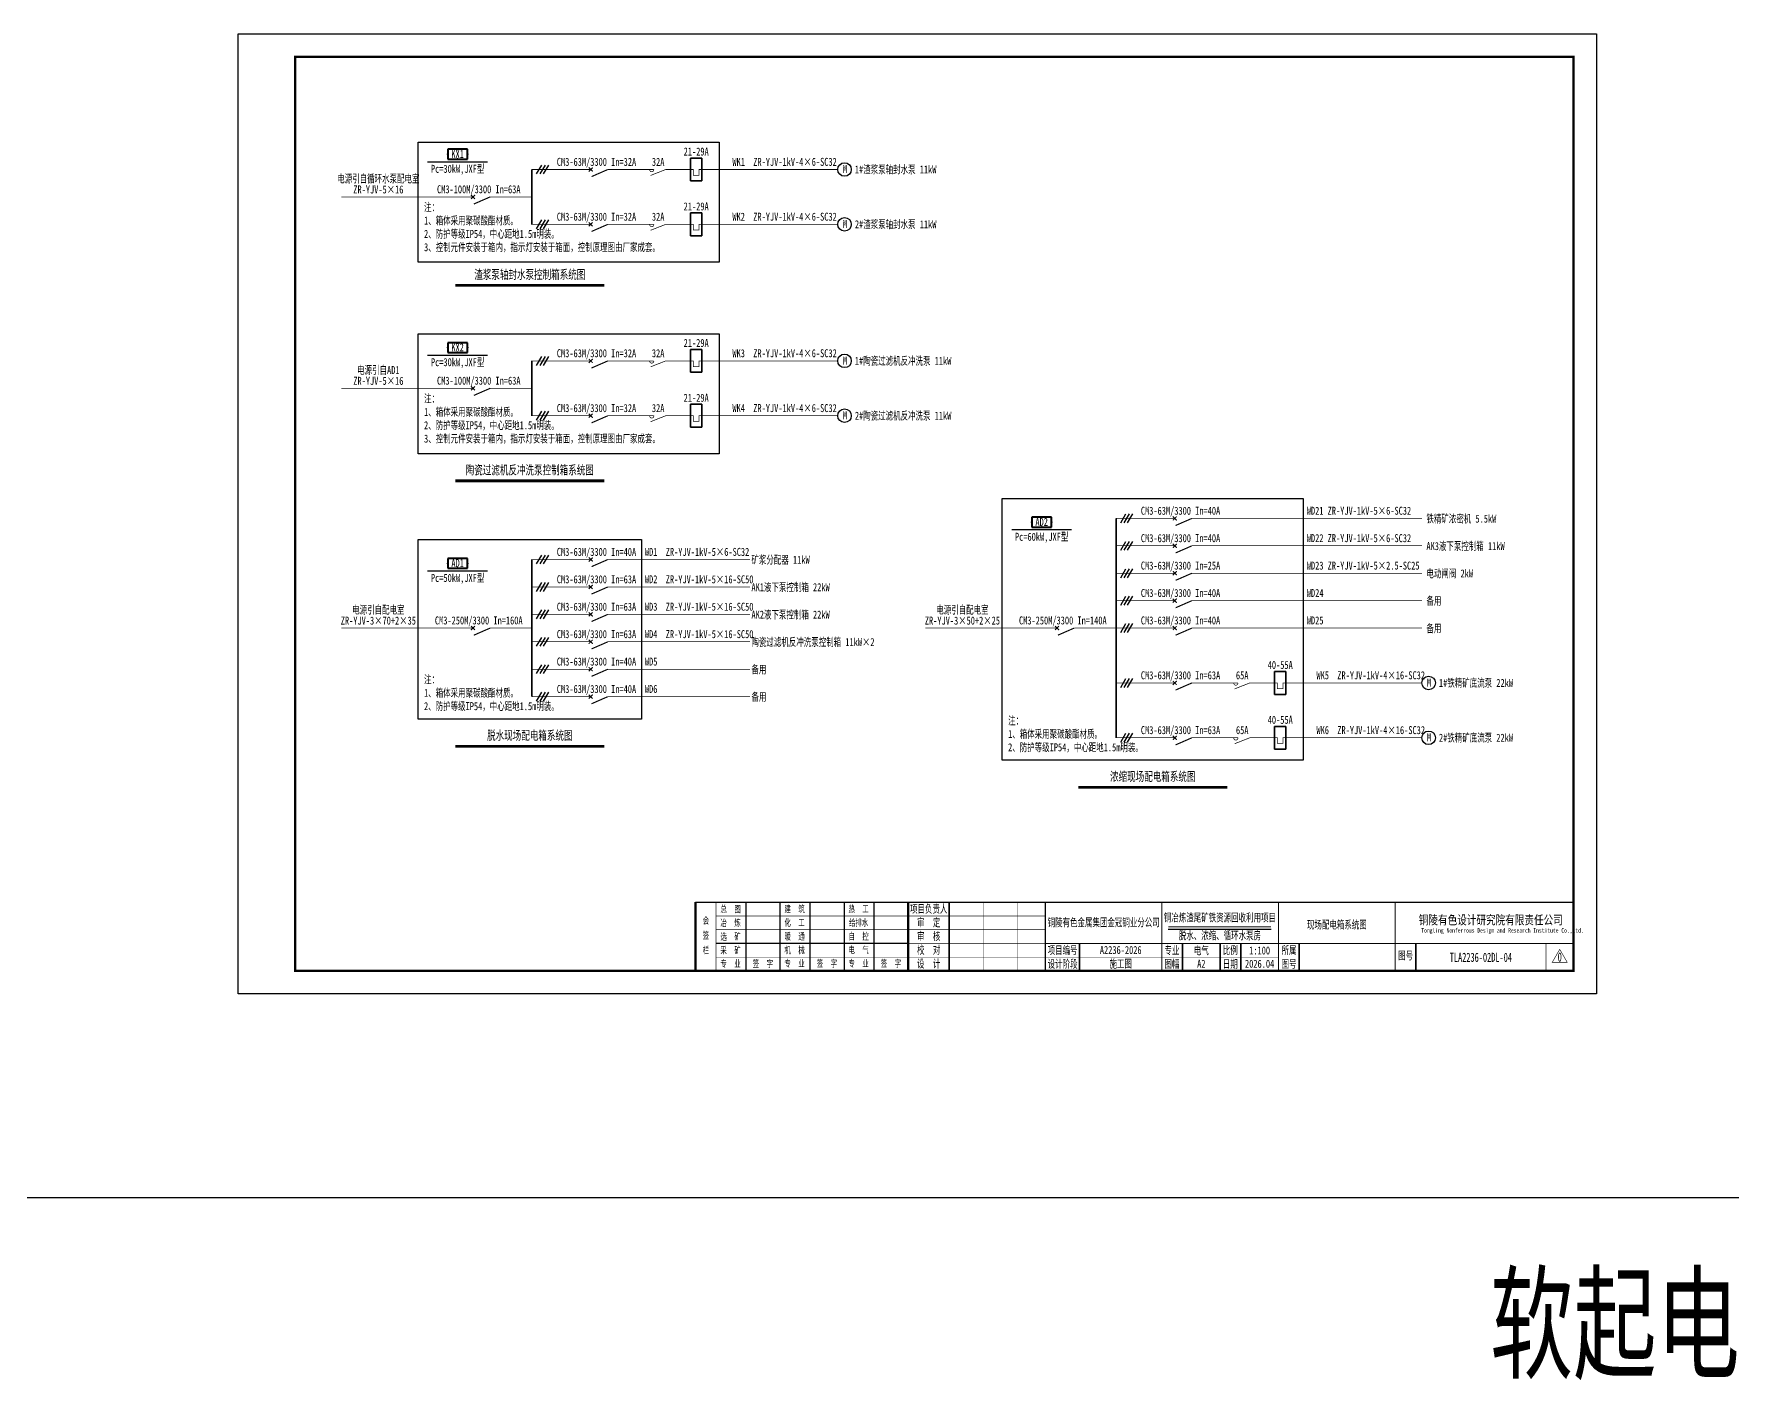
# Model space of a CAD drawing. Header units: millimetres. Extents: x 401220 to 2750366, y -101310 to 943175.
# Drawn here: x 1254591 to 1328851, y 682041 to 740946 of the extents above; entities that cross this region are included whole.
import ezdxf
from ezdxf.enums import TextEntityAlignment as Align

# ---------------------------------------------------------------- set-up
doc = ezdxf.new("R2010")
doc.units = ezdxf.units.MM
doc.linetypes.add('常规', pattern=[20, 10, 0, 10])
doc.layers.add('CAXA0层', color=7, linetype='Continuous', lineweight=25)
doc.layers.add('SW', color=8, linetype='Continuous', lineweight=20)
for name, color, linetype in [('TEXT', 4, 'Continuous'), ('动力平面导线层', 3, '常规'), ('图框', 7, 'Continuous'), ('文字', 7, 'Continuous'), ('照明平面导线层', 3, 'Continuous'), ('照明平面设备层', 1, 'Continuous'), ('高低压系统', 4, 'Continuous')]:
    doc.layers.add(name, color=color, linetype=linetype)
doc.styles.add('HZ', font='simsun.ttf', dxfattribs={"width": 0.75})
doc.styles.add('标准', font='NSimSun.ttf', dxfattribs={"width": 0.667})

# ---------------------------------------------------------------- blocks, each defined once
blk = doc.blocks.new('DYDQ0201')
at = {"color": 0}
for points, const_width in [([(0, 0), (0, -3.75)], 0.3), ([(0, -11.25), (-3.11, -4.12)], 0.5), ([(0.86, -4.61), (-0.86, -2.89)], 0.5), ([(-0.86, -4.61), (0.86, -2.89)], 0.5), ([(0, -11.25), (0, -15)], 0.3)]:
    blk.add_lwpolyline(points, dxfattribs=dict(at, const_width=const_width))
blk = doc.blocks.new('PLA1')
at = {"color": 0, "linetype": 'ByBlock', "lineweight": -2}
for p, q in [((-500, 500), (-500, 0)), ((500, 500), (-500, 500)), ((-500, 0), (500, 0)), ((500, 0), (500, 500))]:
    blk.add_line(p, q, dxfattribs=at)
for p in [(-500, 250), (0, 500), (0, 0), (500, 250)]:
    blk.add_point(p, dxfattribs=at)
blk = doc.blocks.new('JJH')
at = {"color": 3, "linetype": '常规', "lineweight": 35}
for p, q in [((-500, -500), (-500, 0)), ((500, 0), (-500, 0)), ((500, -500), (500, 0)), ((-500, -500), (500, -500))]:
    blk.add_line(p, q, dxfattribs=at)
at = {"color": 3, "linetype": '常规', "lineweight": 35, "const_width": 30}
blk.add_lwpolyline([(0, 100), (0, -125), (-250, -125), (-250, -375), (0, -375), (0, -600)], dxfattribs=at)
blk = doc.blocks.new('GGF')
at = {"layer": '照明平面导线层', "color": 3, "linetype": '常规', "lineweight": 25, "ltscale": 2, "const_width": 30}
for points in [[(0, 0), (0, -365)], [(0, -1065), (-261, -402)], [(0, -365), (0, -544)], [(0, -1065), (0, -1429)]]:
    blk.add_lwpolyline(points, dxfattribs=at)
blk.add_lwpolyline([(0, -544, -1.122007), (0, -365, -1.343832)], format="xyb", dxfattribs=at)
blk = doc.blocks.new('3')
at = {"layer": 'TEXT', "color": 7, "lineweight": 25, "style": 'HZ', "width": 0.75}
for s, height, p in [('铜陵有色设计研究院有限责任公司', 400, (221501, 249018)), ('Tongling Nonferrous Design and Research Institute Co.,Ltd.', 200, (221613, 248659))]:
    blk.add_text(s, height=height, dxfattribs=at).set_placement(p)
blk = doc.blocks.new('铜陵有色图签02')
at = {"layer": '图框', "linetype": 'Continuous', "lineweight": 50}
for p, q in [((-38401, 3003), (-38401, 1)), ((-29100, 3001), (-29100, 0))]:
    blk.add_line(p, q, dxfattribs=at)
at = {"layer": '图框', "color": 7, "linetype": 'Continuous', "lineweight": 25}
for p, q in [((-36201, 3010), (-36201, 9)), ((-34701, 3010), (-34701, 9)), ((-33401, 3017), (-33401, 16)), ((-31901, 3017), (-31901, 16)), ((-30601, 3017), (-30601, 16)), ((-29100, 1201), (-37501, 1201))]:
    blk.add_line(p, q, dxfattribs=at)
at = {"layer": '图框', "color": 7, "linetype": 'Continuous', "lineweight": 35}
for p, q in [((-27300, 3001), (-27300, 1)), ((-21600, 1197), (-21600, -3)), ((-17100, 1200), (-17100, 0)), ((-15450, 0), (-15450, 1200)), ((-14550, 1200), (-14550, 0)), ((-12000, 1201), (-12000, 1)), ((-6900, 1202), (-6900, 2))]:
    blk.add_line(p, q, dxfattribs=at)
at = {"layer": '图框', "lineweight": 25}
blk.add_line((-17723, 1830), (-13223, 1830), dxfattribs=at)
at = {"layer": '图框', "lineweight": 70, "const_width": 70}
blk.add_lwpolyline([(-17980, 3001), (0, 3001), (-38401, 3001)], dxfattribs=at)
at = {"layer": '图框', "color": 7, "linetype": 'Continuous', "lineweight": 25, "const_width": 25}
for points in [[(-37501, 3000), (-37501, 0)], [(-25800, 3001), (-25800, 1)], [(-24300, 3001), (-24300, 1)], [(-23100, 2401), (-37501, 2401)], [(-23100, 1801), (-37501, 1801)], [(-23100, 1201), (-29100, 1201)], [(-602, 943), (-932, 371), (-272, 371), (-602, 943)], [(-12900, 600), (-18000, 600), (-37501, 600)]]:
    blk.add_lwpolyline(points, dxfattribs=at)
at = {"layer": '图框', "linetype": 'Continuous', "lineweight": 50, "const_width": 50}
for points in [[(-23100, 3001), (-23100, 1)], [(-18000, 3000), (-18000, 0)]]:
    blk.add_lwpolyline(points, dxfattribs=at)
at = {"layer": '图框', "lineweight": 50, "const_width": 50}
for points in [[(-12900, 3001), (-12900, 1)], [(-7800, 3001), (-7800, 1)], [(0, 3000), (0, 0)], [(-23100, 1200), (0, 1200)]]:
    blk.add_lwpolyline(points, dxfattribs=at)
at = {"layer": '图框', "lineweight": 25, "const_width": 35}
blk.add_lwpolyline([(-17723, 1930), (-13223, 1930)], dxfattribs=at)
at = {"layer": '图框', "color": 7, "linetype": 'Continuous', "lineweight": 35, "const_width": 25}
blk.add_lwpolyline([(-1200, 1201), (-1200, 0)], dxfattribs=at)
at = {"layer": '图框', "linetype": 'Continuous', "lineweight": 70, "const_width": 70}
blk.add_lwpolyline([(-38401, 1), (0, 0)], dxfattribs=at)
at = {"layer": '图框', "lineweight": 25}
blk.add_blockref('3', (-228268, -246986), dxfattribs=at)
at = {"layer": 'TEXT', "color": 7, "lineweight": 25, "style": '标准', "width": 0.667}
for s, height, p in [('会', 300, (-37942, 2054)), ('冶  炼', 300, (-36862, 1955)), ('总  图', 300, (-36862, 2555)), ('建  筑', 300, (-34062, 2562)), ('化  工', 300, (-34062, 1962)), ('给排水', 300, (-31262, 1962)), ('热  工', 300, (-31262, 2562)), ('项目负责人', 350, (-28197, 2541)), ('审  定', 350, (-28197, 1941)), ('签', 300, (-37942, 1404)), ('选  矿', 300, (-36862, 1355)), ('暖  通', 300, (-34062, 1362)), ('自  控', 300, (-31262, 1362)), ('审  核', 350, (-28197, 1341)), ('栏', 300, (-37942, 754)), ('采  矿', 300, (-36862, 754)), ('机  械', 300, (-34062, 761)), ('电  气', 300, (-31262, 761)), ('校  对', 350, (-28197, 741)), ('项目编号', 350, (-22343, 730)), ('专业', 350, (-17559, 730)), ('比例', 350, (-15009, 730)), ('所属', 350, (-12438, 730)), ('图号', 350, (-7339, 495)), ('专  业', 300, (-36862, 170)), ('签  字', 300, (-35449, 170)), ('专  业', 300, (-34062, 177)), ('签  字', 300, (-32649, 177)), ('专  业', 300, (-31262, 177)), ('签  字', 300, (-29849, 177)), ('设  计', 350, (-28197, 139)), ('设计阶段', 350, (-22343, 130)), ('图幅', 350, (-17559, 130)), ('日期', 350, (-15009, 130)), ('图号', 350, (-12438, 130))]:
    blk.add_text(s, height=height, dxfattribs=at).set_placement(p, align=Align.CENTER)

msp = doc.modelspace()

# ---------------------------------------------------------------- linework, layer by layer
at = {"color": 0, "lineweight": -3, "ltscale": 100}
for p, q in [((1271394.3508, 736205.31082), (1284559.03364, 736205.31082)), ((1271394.3508, 730952.67288), (1271394.3508, 736205.31082)), ((1284559.03364, 736205.31082), (1284559.03364, 730952.67288)), ((1284559.03364, 730952.67288), (1271394.3508, 730952.67288)), ((1271394.3508, 727830.06579), (1284559.03364, 727830.06579)), ((1271394.3508, 722577.42786), (1271394.3508, 727830.06579)), ((1284559.03364, 727830.06579), (1284559.03364, 722577.42786)), ((1284559.03364, 722577.42786), (1271394.3508, 722577.42786)), ((1296936.01744, 720619.10759), (1310100.70029, 720619.10759)), ((1296936.01744, 709166.26917), (1296936.01744, 720619.10759)), ((1310100.70029, 720619.10759), (1310100.70029, 709166.26917)), ((1271394.3508, 718819.10759), (1281154.63395, 718819.10759)), ((1271394.3508, 710966.26917), (1271394.3508, 718819.10759)), ((1281154.63395, 718819.10759), (1281154.63395, 710966.26917)), ((1281154.63395, 710966.26917), (1271394.3508, 710966.26917)), ((1310100.70029, 709166.26917), (1296936.01744, 709166.26917))]:
    msp.add_line(p, q, dxfattribs=at)
at = {"color": 3}
msp.add_line((1608777.09319, 690021.73148), (1079541.26295, 690021.73148), dxfattribs=at)
at = {"color": 4, "linetype": 'ByBlock', "lineweight": 35, "const_width": 30}
for points in [[(1283201.04804, 735014.25462), (1283426.04804, 735014.25462)], [(1283201.04804, 732614.25462), (1283426.04804, 732614.25462)], [(1283201.04804, 726639.0096), (1283426.04804, 726639.0096)], [(1283201.04804, 724239.0096), (1283426.04804, 724239.0096)], [(1308742.71469, 712547.06004), (1308967.71469, 712547.06004)], [(1308742.71469, 710147.06004), (1308967.71469, 710147.06004)]]:
    msp.add_lwpolyline(points, dxfattribs=at)
at = {"color": 1, "lineweight": 30, "ltscale": 100}
for centre in [(1290039.78074, 735014.25462), (1290039.78074, 732614.25462), (1290039.78074, 726639.0096), (1290039.78074, 724239.0096), (1315581.44739, 712547.06004), (1315581.44739, 710147.06004)]:
    msp.add_circle(centre, 295.9, dxfattribs=at)
at = {"layer": 'CAXA0层', "color": 0, "linetype": 'Continuous', "lineweight": 30}
for p, q in [((1271808.24234, 735356.02569), (1274428.17632, 735356.02569)), ((1271808.24234, 726895.01096), (1274428.17632, 726895.01096)), ((1297349.90899, 719254.6471), (1299969.84297, 719254.6471)), ((1271808.24234, 717454.6471), (1274428.17632, 717454.6471))]:
    msp.add_line(p, q, dxfattribs=at)
at = {"layer": 'CAXA0层', "color": 2, "linetype": 'Continuous', "lineweight": 40}
for p, q in [((1273021.34708, 729968.46375), (1279527.63766, 729968.46375)), ((1273021.34708, 721412.42786), (1279527.63766, 721412.42786)), ((1273021.34708, 709801.26917), (1279527.63766, 709801.26917)), ((1300265.21358, 708001.26917), (1306771.50416, 708001.26917))]:
    msp.add_line(p, q, dxfattribs=at)
at = {"layer": 'CAXA0层', "color": 2, "linetype": 'Continuous', "lineweight": 0}
for p, q in [((1273021.34708, 729902.98082), (1279527.63766, 729902.98082)), ((1273021.34708, 721346.94493), (1279527.63766, 721346.94493)), ((1273021.34708, 709735.78624), (1279527.63766, 709735.78624)), ((1300265.21358, 707935.78624), (1306771.50416, 707935.78624))]:
    msp.add_line(p, q, dxfattribs=at)
at = {"layer": '图框', "linetype": 'Continuous', "lineweight": 100, "const_width": 100}
msp.add_lwpolyline([(1266017.57574, 699945.94245), (1321917.57574, 699945.94245), (1321917.57574, 739945.94245), (1266017.57574, 739945.94245)], close=True, dxfattribs=at)
at = {"layer": '文字', "color": 4, "linetype": 'ByBlock', "lineweight": 25, "const_width": 30}
for points in [[(1280064.02966, 735014.25462), (1281154.63395, 735014.25462)], [(1282583.80671, 735014.25462), (1283201.04804, 735014.25462)], [(1283901.04804, 735014.25462), (1289743.88074, 735014.25462)], [(1280064.02966, 732614.25462), (1281154.63395, 732614.25462)], [(1282583.80671, 732614.25462), (1283201.04804, 732614.25462)], [(1283901.04804, 732614.25462), (1289743.88074, 732614.25462)], [(1280064.02966, 726639.0096), (1281154.63395, 726639.0096)], [(1282583.80671, 726639.0096), (1283201.04804, 726639.0096)], [(1283901.04804, 726639.0096), (1289743.88074, 726639.0096)], [(1280064.02966, 724239.0096), (1281154.63395, 724239.0096)], [(1282583.80671, 724239.0096), (1283201.04804, 724239.0096)], [(1283901.04804, 724239.0096), (1289743.88074, 724239.0096)], [(1305605.69631, 712547.06004), (1306696.3006, 712547.06004)], [(1308125.47336, 712547.06004), (1308742.71469, 712547.06004)], [(1309442.71469, 712547.06004), (1315285.54739, 712547.06004)], [(1305605.69631, 710147.06004), (1306696.3006, 710147.06004)], [(1308125.47336, 710147.06004), (1308742.71469, 710147.06004)], [(1309442.71469, 710147.06004), (1315285.54739, 710147.06004)]]:
    msp.add_lwpolyline(points, dxfattribs=at)
at = {"layer": '照明平面导线层', "color": 2, "linetype": 'ByBlock', "lineweight": 25, "ltscale": 100}
for p, q in [((1276573.43846, 734819.54564), (1276805.21653, 735208.9636)), ((1276724.43846, 734819.54564), (1276956.21653, 735208.9636)), ((1276875.43846, 734819.54564), (1277107.21653, 735208.9636)), ((1276573.43846, 732419.54564), (1276805.21653, 732808.9636)), ((1276724.43846, 732419.54564), (1276956.21653, 732808.9636)), ((1276875.43846, 732419.54564), (1277107.21653, 732808.9636)), ((1276573.43846, 726444.30062), (1276805.21653, 726833.71858)), ((1276724.43846, 726444.30062), (1276956.21653, 726833.71858)), ((1276875.43846, 726444.30062), (1277107.21653, 726833.71858)), ((1276573.43846, 724044.30062), (1276805.21653, 724433.71858)), ((1276724.43846, 724044.30062), (1276956.21653, 724433.71858)), ((1276875.43846, 724044.30062), (1277107.21653, 724433.71858)), ((1302115.10511, 719552.35106), (1302346.88318, 719941.76902)), ((1302266.10511, 719552.35106), (1302497.88318, 719941.76902)), ((1302417.10511, 719552.35106), (1302648.88318, 719941.76902)), ((1276573.43846, 717752.35106), (1276805.21653, 718141.76902)), ((1276724.43846, 717752.35106), (1276956.21653, 718141.76902)), ((1276875.43846, 717752.35106), (1277107.21653, 718141.76902)), ((1302115.10511, 718352.35106), (1302346.88318, 718741.76902)), ((1302266.10511, 718352.35106), (1302497.88318, 718741.76902)), ((1302417.10511, 718352.35106), (1302648.88318, 718741.76902)), ((1302115.10511, 717152.35106), (1302346.88318, 717541.76902)), ((1302266.10511, 717152.35106), (1302497.88318, 717541.76902)), ((1302417.10511, 717152.35106), (1302648.88318, 717541.76902)), ((1276573.43846, 716552.35106), (1276805.21653, 716941.76902)), ((1276724.43846, 716552.35106), (1276956.21653, 716941.76902)), ((1276875.43846, 716552.35106), (1277107.21653, 716941.76902)), ((1302115.10511, 715952.35106), (1302346.88318, 716341.76902)), ((1302266.10511, 715952.35106), (1302497.88318, 716341.76902)), ((1302417.10511, 715952.35106), (1302648.88318, 716341.76902)), ((1276573.43846, 715352.35106), (1276805.21653, 715741.76902)), ((1276724.43846, 715352.35106), (1276956.21653, 715741.76902)), ((1276875.43846, 715352.35106), (1277107.21653, 715741.76902)), ((1302115.10511, 714752.35106), (1302346.88318, 715141.76902)), ((1302266.10511, 714752.35106), (1302497.88318, 715141.76902)), ((1302417.10511, 714752.35106), (1302648.88318, 715141.76902)), ((1276573.43846, 714152.35106), (1276805.21653, 714541.76902)), ((1276724.43846, 714152.35106), (1276956.21653, 714541.76902)), ((1276875.43846, 714152.35106), (1277107.21653, 714541.76902)), ((1276573.43846, 712952.35106), (1276805.21653, 713341.76902)), ((1276724.43846, 712952.35106), (1276956.21653, 713341.76902)), ((1276875.43846, 712952.35106), (1277107.21653, 713341.76902)), ((1302115.10511, 712352.35106), (1302346.88318, 712741.76902)), ((1302266.10511, 712352.35106), (1302497.88318, 712741.76902)), ((1302417.10511, 712352.35106), (1302648.88318, 712741.76902)), ((1276573.43846, 711752.35106), (1276805.21653, 712141.76902)), ((1276724.43846, 711752.35106), (1276956.21653, 712141.76902)), ((1276875.43846, 711752.35106), (1277107.21653, 712141.76902)), ((1302115.10511, 709952.35106), (1302346.88318, 710341.76902)), ((1302266.10511, 709952.35106), (1302497.88318, 710341.76902)), ((1302417.10511, 709952.35106), (1302648.88318, 710341.76902))]:
    msp.add_line(p, q, dxfattribs=at)
at = {"layer": '照明平面设备层', "color": 0, "lineweight": -3, "ltscale": 100}
msp.add_lwpolyline([(1263517.57574, 740945.94245), (1322917.57574, 740945.94245), (1322917.57574, 698945.94245), (1263517.57574, 698945.94245)], close=True, dxfattribs=at)
at = {"layer": '照明平面设备层', "color": 130, "lineweight": -3, "const_width": 30}
for points in [[(1276369.63395, 735014.25462), (1278564.02966, 735014.25462)], [(1268036.34914, 733814.25462), (1273715.51914, 733814.25462)], [(1274915.51914, 733814.25462), (1276369.63395, 733814.25462)], [(1276369.63395, 732614.25462), (1278564.02966, 732614.25462)], [(1276369.63395, 726639.0096), (1278564.02966, 726639.0096)], [(1268036.34914, 725439.0096), (1273715.51914, 725439.0096)], [(1274915.51914, 725439.0096), (1276369.63395, 725439.0096)], [(1276369.63395, 724239.0096), (1278564.02966, 724239.0096)], [(1301911.3006, 719747.06004), (1304105.69631, 719747.06004)], [(1305605.69631, 719747.06004), (1315285.54739, 719747.06004)], [(1301911.3006, 718547.06004), (1304105.69631, 718547.06004)], [(1305605.69631, 718547.06004), (1315285.54739, 718547.06004)], [(1276369.63395, 717947.06004), (1278564.02966, 717947.06004)], [(1280064.02966, 717947.06004), (1285910.70615, 717947.06004)], [(1301911.3006, 717347.06004), (1304105.69631, 717347.06004)], [(1305605.69631, 717347.06004), (1315285.54739, 717347.06004)], [(1276369.63395, 716747.06004), (1278564.02966, 716747.06004)], [(1280064.02966, 716747.06004), (1285910.70615, 716747.06004)], [(1301911.3006, 716147.06004), (1304105.69631, 716147.06004)], [(1305605.69631, 716147.06004), (1315285.54739, 716147.06004)], [(1276369.63395, 715547.06004), (1278564.02966, 715547.06004)], [(1280064.02966, 715547.06004), (1285910.70615, 715547.06004)], [(1268036.34914, 714947.06004), (1273715.51914, 714947.06004)], [(1274915.51914, 714947.06004), (1276369.63395, 714947.06004)], [(1293578.01579, 714947.06004), (1299257.18578, 714947.06004)], [(1300457.18578, 714947.06004), (1301911.3006, 714947.06004)], [(1301911.3006, 714947.06004), (1304105.69631, 714947.06004)], [(1305605.69631, 714947.06004), (1315285.54739, 714947.06004)], [(1276369.63395, 714347.06004), (1278564.02966, 714347.06004)], [(1280064.02966, 714347.06004), (1285910.70615, 714347.06004)], [(1276369.63395, 713147.06004), (1278564.02966, 713147.06004)], [(1280064.02966, 713147.06004), (1285910.70615, 713147.06004)], [(1301911.3006, 712547.06004), (1304105.69631, 712547.06004)], [(1276369.63395, 711947.06004), (1278564.02966, 711947.06004)], [(1280064.02966, 711947.06004), (1285910.70615, 711947.06004)], [(1301911.3006, 710147.06004), (1304105.69631, 710147.06004)]]:
    msp.add_lwpolyline(points, dxfattribs=at)
at = {"layer": '高低压系统', "color": 3, "lineweight": 35}
for p, q in [((1276369.63395, 732614.25462), (1276369.63395, 735014.25462)), ((1276369.63395, 724239.0096), (1276369.63395, 726639.0096)), ((1301911.3006, 710147.06004), (1301911.3006, 719747.06004)), ((1276369.63395, 711947.06004), (1276369.63395, 717947.06004))]:
    msp.add_line(p, q, dxfattribs=at)

# ---------------------------------------------------------------- block references
at = {"layer": '动力平面导线层', "color": 4, "linetype": 'ByBlock', "rotation": 90}
for name, p in [('JJH', (1283301.04804, 735014.25462)), ('GGF', (1281154.63395, 735014.25462)), ('JJH', (1283301.04804, 732614.25462)), ('GGF', (1281154.63395, 732614.25462)), ('JJH', (1283301.04804, 726639.0096)), ('GGF', (1281154.63395, 726639.0096)), ('GGF', (1281154.63395, 724239.0096)), ('JJH', (1283301.04804, 724239.0096)), ('JJH', (1308842.71469, 712547.06004)), ('GGF', (1306696.3006, 712547.06004)), ('GGF', (1306696.3006, 710147.06004)), ('JJH', (1308842.71469, 710147.06004))]:
    msp.add_blockref(name, p, dxfattribs=at)
at = {"layer": '图框', "lineweight": 25}
msp.add_blockref('铜陵有色图签02', (1321917.57574, 699945.94245), dxfattribs=at)
at = {"layer": '照明平面设备层', "color": 1, "lineweight": 40, "xscale": 0.8640000000596046, "yscale": 0.8640000000596046, "zscale": 0.8640000000596046}
for p in [(1273118.20933, 735464.89112), (1273118.20933, 727003.87639), (1298659.87598, 719363.51253), (1273118.20933, 717563.51253)]:
    msp.add_blockref('PLA1', p, dxfattribs=at)
at = {"layer": '高低压系统', "lineweight": -3, "xscale": 100, "yscale": 100, "zscale": 100, "rotation": 90}
for p in [(1278564.02966, 735014.25462), (1273415.51914, 733814.25462), (1278564.02966, 732614.25462), (1278564.02966, 726639.0096), (1273415.51914, 725439.0096), (1278564.02966, 724239.0096), (1304105.69631, 719747.06004), (1304105.69631, 718547.06004), (1278564.02966, 717947.06004), (1304105.69631, 717347.06004), (1278564.02966, 716747.06004), (1304105.69631, 716147.06004), (1278564.02966, 715547.06004), (1273415.51914, 714947.06004), (1278564.02966, 714347.06004), (1298957.18578, 714947.06004), (1304105.69631, 714947.06004), (1278564.02966, 713147.06004), (1304105.69631, 712547.06004), (1278564.02966, 711947.06004), (1304105.69631, 710147.06004)]:
    msp.add_blockref('DYDQ0201', p, dxfattribs=at)

# ---------------------------------------------------------------- texts
at = {"layer": 'SW', "color": 2, "linetype": 'Continuous', "lineweight": 25, "style": '标准', "width": 0.667}
for s, height, p in [('21-29A', 350, (1283551.04804, 735624.92769)), ('CM3-63M/3300 In=32A', 350, (1279191.59634, 735174.25462)), ('32A', 350, (1281887.94893, 735174.21948)), ('CM3-100M/3300 In=63A', 350, (1274043.08582, 733974.25462)), ('CM3-63M/3300 In=32A', 350, (1279191.59634, 732774.25462)), ('32A', 350, (1281887.94893, 732774.21948)), ('21-29A', 350, (1283551.04804, 733224.92769)), ('渣浆泵轴封水泵控制箱系统图', 400, (1276274.49237, 730223.47778)), ('CM3-100M/3300 In=63A', 350, (1274043.08582, 725599.0096)), ('陶瓷过滤机反冲洗泵控制箱系统图', 400, (1276274.49237, 721667.44189)), ('CM3-63M/3300 In=63A', 350, (1279191.59634, 714507.06004)), ('脱水现场配电箱系统图', 400, (1276274.49237, 710056.2832)), ('浓缩现场配电箱系统图', 400, (1303518.35887, 708256.2832))]:
    msp.add_text(s, height=height, dxfattribs=at).set_placement(p, align=Align.CENTER)
at = {"layer": 'SW', "color": 7, "linetype": 'Continuous', "lineweight": 25, "style": '标准', "width": 0.667}
for s, p in [('Pc=30kW,JXF型', (1273118.20933, 734869.03972)), ('KX1', (1273118.20933, 735520.09098)), ('电源引自循环水泵配电室', (1269651.95391, 734439.83361)), ('ZR-YJV-5×16', (1269651.95391, 733966.83361)), ('KX2', (1273118.20933, 727059.07625)), ('CM3-63M/3300 In=32A', (1279191.59634, 726799.0096)), ('32A', (1281887.94893, 726798.97446)), ('21-29A', (1283551.04804, 727249.68267)), ('电源引自AD1', (1269651.95391, 726064.58859)), ('Pc=30kW,JXF型', (1273118.20933, 726408.02499)), ('ZR-YJV-5×16', (1269651.95391, 725591.58859)), ('CM3-63M/3300 In=32A', (1279191.59634, 724399.0096)), ('21-29A', (1283551.04804, 724849.68267)), ('32A', (1281887.94893, 724398.97446)), ('AD2', (1298659.87598, 719418.71238)), ('CM3-63M/3300 In=40A', (1304733.26299, 719907.06004)), ('Pc=60kW,JXF型', (1298659.87598, 718767.66112)), ('CM3-63M/3300 In=40A', (1304733.26299, 718707.06004)), ('Pc=50kW,JXF型', (1273118.20933, 716967.66112)), ('AD1', (1273118.20933, 717618.71238)), ('CM3-63M/3300 In=25A', (1304733.26299, 717507.06004)), ('CM3-63M/3300 In=63A', (1279191.59634, 716907.06004)), ('CM3-63M/3300 In=40A', (1304733.26299, 716307.06004)), ('电源引自配电室', (1269651.95391, 715572.63903)), ('CM3-63M/3300 In=63A', (1279191.59634, 715707.06004)), ('电源引自配电室', (1295193.62056, 715572.63903)), ('ZR-YJV-3×70+2×35', (1269651.95391, 715099.63903)), ('CM3-250M/3300 In=160A', (1274043.08582, 715107.06004)), ('ZR-YJV-3×50+2×25', (1295193.62056, 715099.63903)), ('CM3-250M/3300 In=140A', (1299584.75246, 715107.06004)), ('CM3-63M/3300 In=40A', (1304733.26299, 715107.06004)), ('CM3-63M/3300 In=40A', (1279191.59634, 713307.06004)), ('CM3-63M/3300 In=63A', (1304733.26299, 712707.06004)), ('65A', (1307429.61558, 712707.0249)), ('40-55A', (1309092.71469, 713157.73311)), ('CM3-63M/3300 In=40A', (1279191.59634, 712107.06004)), ('CM3-63M/3300 In=63A', (1304733.26299, 710307.06004)), ('40-55A', (1309092.71469, 710757.73311)), ('65A', (1307429.61558, 710307.0249))]:
    msp.add_text(s, height=350, dxfattribs=at).set_placement(p, align=Align.CENTER)
for s, p in [('WK1', (1285134.51395, 735174.25462)), ('ZR-YJV-1kV-4×6-SC32', (1286047.21305, 735174.25462)), ('WK2', (1285134.51395, 732774.25462)), ('ZR-YJV-1kV-4×6-SC32', (1286047.21305, 732774.25462)), ('WK3', (1285134.51395, 726799.0096)), ('ZR-YJV-1kV-4×6-SC32', (1286047.21305, 726799.0096)), ('WK4', (1285134.51395, 724399.0096)), ('ZR-YJV-1kV-4×6-SC32', (1286047.21305, 724399.0096)), ('WD21', (1310253.62024, 719907.06004)), ('ZR-YJV-1kV-5×6-SC32', (1311166.31935, 719907.06004)), ('WD22', (1310253.62024, 718707.06004)), ('ZR-YJV-1kV-5×6-SC32', (1311166.31935, 718707.06004)), ('WD1', (1281307.5539, 718107.06004)), ('WD23', (1310253.62024, 717507.06004)), ('ZR-YJV-1kV-5×2.5-SC25', (1311166.31935, 717507.06004)), ('WD2', (1281307.5539, 716907.06004)), ('ZR-YJV-1kV-5×16-SC50', (1282220.253, 716907.06004)), ('WD24', (1310253.62024, 716307.06004)), ('WD3', (1281307.5539, 715707.06004)), ('ZR-YJV-1kV-5×16-SC50', (1282220.25301, 715707.06004)), ('WD25', (1310253.62024, 715107.06004)), ('WD4', (1281307.5539, 714507.06004)), ('ZR-YJV-1kV-5×16-SC50', (1282220.25301, 714507.06004)), ('WD5', (1281307.5539, 713307.06004)), ('WK5', (1310676.18059, 712707.06004)), ('ZR-YJV-1kV-4×16-SC32', (1311588.8797, 712707.06004)), ('WD6', (1281307.5539, 712107.06004)), ('1#铁精矿底流泵 22kW', (1316033.32266, 712374.50618)), ('ZR-YJV-1kV-4×16-SC32', (1311588.8797, 710307.06004)), ('WK6', (1310676.18059, 710307.06004)), ('2#铁精矿底流泵 22kW', (1316033.32266, 709974.50618))]:
    msp.add_text(s, height=350, dxfattribs=at).set_placement(p)
at = {"layer": 'SW', "color": 1, "linetype": 'Continuous', "lineweight": 25, "style": '标准', "width": 0.667}
for p in [(1290056.39666, 734855.27136), (1290056.39666, 732455.27136), (1290056.39666, 726480.02633), (1290056.39666, 724080.02633), (1315598.06331, 712388.07678), (1315598.06331, 709988.07678)]:
    msp.add_text('M', height=350, dxfattribs=at).set_placement(p, align=Align.CENTER)
at = {"layer": 'SW', "color": 2, "linetype": 'Continuous', "lineweight": 25, "style": '标准', "width": 0.667}
for s, p in [('1#渣浆泵轴封水泵 11kW', (1290491.65601, 734841.70076)), ('2#渣浆泵轴封水泵 11kW', (1290491.65601, 732441.70076))]:
    msp.add_text(s, height=350, dxfattribs=at).set_placement(p)
at = {"layer": 'SW', "color": 0, "linetype": 'Continuous', "lineweight": 25, "style": '标准', "width": 0.667}
for s, p in [('1#陶瓷过滤机反冲洗泵 11kW', (1290491.65601, 726466.45573)), ('2#陶瓷过滤机反冲洗泵 11kW', (1290491.65601, 724066.45573)), ('铁精矿浓密机 5.5kW', (1315485.54739, 719561.05363)), ('ZR-YJV-1kV-5×6-SC32', (1282220.253, 718107.06004)), ('矿浆分配器 11kW', (1285968.1306, 717761.05363)), ('AK3液下泵控制箱 11kW', (1315485.54739, 718361.05363)), ('电动闸阀 2kW', (1315485.54739, 717161.05363)), ('AK1液下泵控制箱 22kW', (1285968.1306, 716561.05363)), ('备用', (1315485.54739, 715961.05363)), ('AK2液下泵控制箱 22kW', (1285968.1306, 715361.05363)), ('备用', (1315485.54739, 714761.05363)), ('陶瓷过滤机反冲洗泵控制箱 11kW×2', (1285968.1306, 714161.05363)), ('备用', (1285968.1306, 712961.05363)), ('备用', (1285968.1306, 711761.05363))]:
    msp.add_text(s, height=350, dxfattribs=at).set_placement(p)
msp.add_text('CM3-63M/3300 In=40A', height=350, dxfattribs=at).set_placement((1279191.59634, 718107.06004), align=Align.CENTER)
at = {"layer": 'SW', "color": 4, "linetype": 'Continuous', "lineweight": 25, "style": '标准', "width": 0.667}
for s, height, p in [('铜冶炼渣尾矿铁资源回收利用项目', 350, (1306455.09936, 702103.76424)), ('铜陵有色金属集团金冠铜业分公司', 350, (1301371.4289, 701892.21785)), ('现场配电箱系统图', 350, (1311568.48715, 701791.44137)), ('A2236-2026', 350, (1302116.99946, 700684.9348)), ('脱水、浓缩、循环水泵房', 350, (1306455.09936, 701322.50201)), ('电气', 350, (1305641.75224, 700664.20845)), ('施工图', 350, (1302116.99946, 700084.5064)), ('A2', 350, (1305641.75224, 700084.5064)), ('2026.04', 350, (1308191.75224, 700084.5064)), ('1:100', 350, (1308191.75224, 700664.20845)), ('TLA2236-02DL-04', 400, (1317866.89015, 700340.99899)), ('0', 400, (1321315.34822, 700352.4888))]:
    msp.add_text(s, height=height, dxfattribs=at).set_placement(p, align=Align.CENTER)
at = {"layer": 'SW', "color": 4, "linetype": 'ByBlock', "lineweight": 25, "style": '标准', "width": 0.667}
msp.add_text('软起电机', height=4000, dxfattribs=at).set_placement((1325545.79658, 682521.21194), align=Align.CENTER)
at = {"layer": 'SW', "color": 0, "linetype": 'Continuous', "lineweight": 25, "char_height": 350, "attachment_point": 1, "style": '标准'}
for s, insert, width in [('注：\\P1、箱体采用聚碳酸酯材质。\\P2、防护等级IP54，中心距地1.5m明装。\\P3、控制元件安装于箱内，指示灯安装于箱面，控制原理图由厂家成套。', (1271649.77393, 733539.14937), 11368.1709408), ('注：\\P1、箱体采用聚碳酸酯材质。\\P2、防护等级IP54，中心距地1.5m明装。\\P3、控制元件安装于箱内，指示灯安装于箱面，控制原理图由厂家成套。', (1271649.77393, 725163.90435), 11368.1709408), ('注：\\P1、箱体采用聚碳酸酯材质。\\P2、防护等级IP54，中心距地1.5m明装。', (1271649.77393, 712871.95479), 7718.519906), ('注：\\P1、箱体采用聚碳酸酯材质。\\P2、防护等级IP54，中心距地1.5m明装。', (1297191.44058, 711071.95479), 7718.519906)]:
    msp.add_mtext(s, dxfattribs=dict(at, insert=insert, width=width))

doc.saveas('drawing.dxf')
